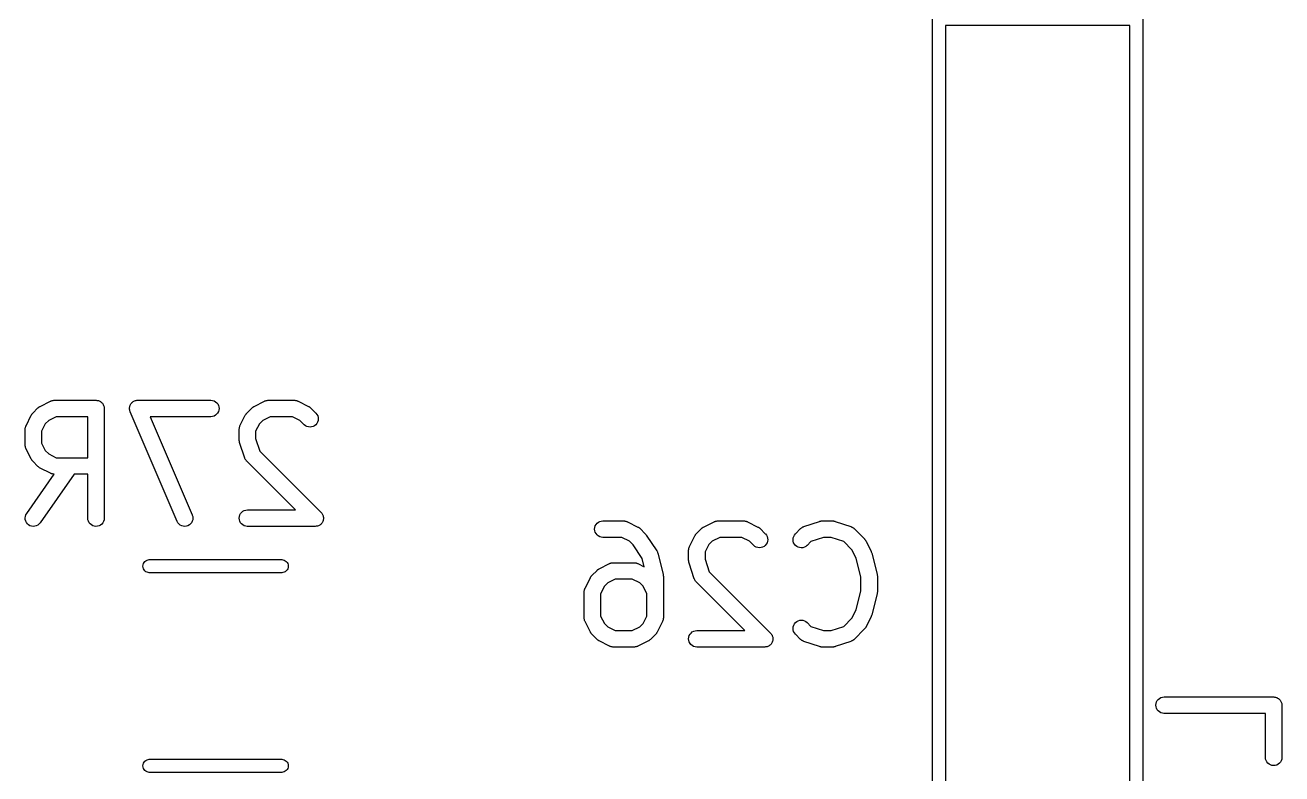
# Model space of a CAD drawing. Extents: x 60.5 to 144.3, y -114.9 to -60.3.
# Drawn here: x 108.76 to 120.23, y -101.08 to -94.26 of the extents above; entities that cross this region are included whole.
import ezdxf

# ---------------------------------------------------------------- set-up
doc = ezdxf.new("R2010")
doc.units = 0
doc.header["$MEASUREMENT"] = 0
doc.layers.add('BLACK', color=7, linetype='CONTINUOUS')

msp = doc.modelspace()

# ---------------------------------------------------------------- linework, layer by layer
at = {"layer": 'BLACK', "linetype": 'CONTINUOUS'}
for p, q in [((117.04, -109.397), (117.04, -94.2029)), ((118.96, -94.2029), (118.96, -109.397)), ((117.16, -94.26), (117.16, -109.34)), ((118.84, -94.26), (117.16, -94.26)), ((118.84, -109.34), (118.84, -94.26)), ((108.833, -97.7946), (108.88, -97.747)), ((108.88, -97.747), (108.881, -97.7462)), ((108.881, -97.7462), (108.884, -97.7436)), ((108.884, -97.7436), (108.887, -97.7407)), ((108.887, -97.7407), (108.89, -97.739)), ((108.89, -97.739), (108.892, -97.7371)), ((108.892, -97.7371), (108.896, -97.7352)), ((108.896, -97.7352), (108.9, -97.7329)), ((108.9, -97.7329), (108.995, -97.6853)), ((108.995, -97.6853), (108.996, -97.6848)), ((108.996, -97.6848), (108.998, -97.6841)), ((108.998, -97.6841), (109, -97.683)), ((109, -97.683), (109.005, -97.6816)), ((109.005, -97.6816), (109.01, -97.6798)), ((109.01, -97.6798), (109.012, -97.6794)), ((109.012, -97.6794), (109.014, -97.6788)), ((109.014, -97.6788), (109.019, -97.6783)), ((109.019, -97.6783), (109.024, -97.6775)), ((109.024, -97.6775), (109.026, -97.6776)), ((109.026, -97.6776), (109.029, -97.6774)), ((109.029, -97.6774), (109.41, -97.6774)), ((109.41, -97.6774), (109.41, -97.6774)), ((109.41, -97.6774), (109.41, -97.6774)), ((109.41, -97.6774), (109.411, -97.6774)), ((109.41, -97.6774), (109.41, -97.6774)), ((109.411, -97.6774), (109.418, -97.6782)), ((109.418, -97.6782), (109.425, -97.6789)), ((109.425, -97.6789), (109.425, -97.679)), ((109.425, -97.679), (109.425, -97.679)), ((109.425, -97.679), (109.432, -97.6811)), ((109.432, -97.6811), (109.439, -97.6832)), ((109.439, -97.6832), (109.439, -97.6834)), ((109.439, -97.6834), (109.439, -97.6834)), ((109.439, -97.6834), (109.445, -97.6869)), ((109.445, -97.6869), (109.451, -97.6902)), ((109.451, -97.6902), (109.452, -97.6904)), ((109.452, -97.6904), (109.452, -97.6905)), ((109.452, -97.6905), (109.457, -97.695)), ((109.457, -97.695), (109.463, -97.6995)), ((109.463, -97.6995), (109.463, -97.6997)), ((109.463, -97.6997), (109.463, -97.6999)), ((109.463, -97.6999), (109.468, -97.7054)), ((109.468, -97.7054), (109.472, -97.7109)), ((109.472, -97.7109), (109.472, -97.7111)), ((109.472, -97.7111), (109.472, -97.7113)), ((109.472, -97.7113), (109.476, -97.7176)), ((109.476, -97.7176), (109.479, -97.7238)), ((109.479, -97.7238), (109.479, -97.7241)), ((109.479, -97.7241), (109.479, -97.7243)), ((109.479, -97.7243), (109.481, -97.7311)), ((109.481, -97.7311), (109.483, -97.7378)), ((109.483, -97.7378), (109.483, -97.7381)), ((109.483, -97.7381), (109.483, -97.7383)), ((109.483, -97.7383), (109.484, -97.7454)), ((109.484, -97.7454), (109.485, -97.7524)), ((109.485, -97.7524), (109.485, -98.7524)), ((109.715, -97.7519), (109.716, -97.7449)), ((109.716, -97.7521), (109.715, -97.7519)), ((109.715, -97.7524), (109.716, -97.7521)), ((109.716, -97.7594), (109.715, -97.7524)), ((109.716, -97.7449), (109.717, -97.7378)), ((109.717, -97.7664), (109.716, -97.7594)), ((109.717, -97.7373), (109.719, -97.7306)), ((109.717, -97.7376), (109.717, -97.7373)), ((109.717, -97.7378), (109.717, -97.7376)), ((109.717, -97.7667), (109.717, -97.7664)), ((109.717, -97.7669), (109.717, -97.7667)), ((109.719, -97.7737), (109.717, -97.7669)), ((109.719, -97.7306), (109.721, -97.7238)), ((109.721, -97.7805), (109.719, -97.7737)), ((109.721, -97.7233), (109.725, -97.717)), ((109.721, -97.7236), (109.721, -97.7233)), ((109.721, -97.7238), (109.721, -97.7236)), ((109.721, -97.7807), (109.721, -97.7805)), ((109.721, -97.781), (109.721, -97.7807)), ((109.722, -97.7819), (109.721, -97.781)), ((110.15, -98.7819), (109.722, -97.7819)), ((109.725, -97.717), (109.728, -97.7109)), ((109.728, -97.7104), (109.733, -97.705)), ((109.728, -97.7107), (109.728, -97.7104)), ((109.728, -97.7109), (109.728, -97.7107)), ((109.733, -97.705), (109.737, -97.6995)), ((109.737, -97.6994), (109.738, -97.6992)), ((109.737, -97.6995), (109.737, -97.6994)), ((109.738, -97.6992), (109.743, -97.6947)), ((109.743, -97.6947), (109.749, -97.6902)), ((109.749, -97.6899), (109.755, -97.6866)), ((109.749, -97.6901), (109.749, -97.6899)), ((109.749, -97.6902), (109.749, -97.6901)), ((109.755, -97.6866), (109.761, -97.6832)), ((109.761, -97.6832), (109.762, -97.6832)), ((109.762, -97.683), (109.769, -97.681)), ((109.762, -97.6832), (109.762, -97.683)), ((109.769, -97.681), (109.775, -97.6789)), ((109.775, -97.6789), (109.776, -97.6789)), ((109.776, -97.6788), (109.783, -97.6781)), ((109.776, -97.6789), (109.776, -97.6788)), ((109.783, -97.6781), (109.79, -97.6774)), ((109.79, -97.6774), (109.79, -97.6774)), ((109.79, -97.6774), (109.79, -97.6774)), ((109.79, -97.6774), (110.457, -97.6774)), ((110.457, -97.6774), (110.458, -97.6774)), ((110.458, -97.6774), (110.473, -97.679)), ((110.473, -97.679), (110.487, -97.6834)), ((110.487, -97.6834), (110.5, -97.6905)), ((110.5, -97.6905), (110.511, -97.6999)), ((110.511, -97.6999), (110.52, -97.7113)), ((110.526, -97.7814), (110.519, -97.7943)), ((110.52, -97.7113), (110.527, -97.7243)), ((110.531, -97.7675), (110.526, -97.7814)), ((110.527, -97.7243), (110.531, -97.7383)), ((110.531, -97.7383), (110.532, -97.7529)), ((110.532, -97.7529), (110.531, -97.7675)), ((110.785, -97.7946), (110.833, -97.747)), ((110.833, -97.7462), (110.837, -97.7436)), ((110.833, -97.747), (110.833, -97.7462)), ((110.837, -97.7436), (110.84, -97.7407)), ((110.84, -97.7407), (110.842, -97.739)), ((110.842, -97.739), (110.845, -97.7371)), ((110.845, -97.7371), (110.849, -97.7352)), ((110.849, -97.7352), (110.852, -97.7329)), ((110.852, -97.7329), (110.947, -97.6853)), ((110.947, -97.6853), (110.948, -97.6848)), ((110.948, -97.6848), (110.95, -97.6841)), ((110.95, -97.6841), (110.952, -97.683)), ((110.952, -97.683), (110.957, -97.6816)), ((110.957, -97.6816), (110.962, -97.6798)), ((110.962, -97.6798), (110.964, -97.6794)), ((110.964, -97.6794), (110.966, -97.6788)), ((110.966, -97.6788), (110.971, -97.6783)), ((110.971, -97.6783), (110.977, -97.6775)), ((110.977, -97.6775), (110.979, -97.6776)), ((110.979, -97.6776), (110.981, -97.6774)), ((110.981, -97.6774), (111.219, -97.6774)), ((111.219, -97.6774), (111.22, -97.6774)), ((111.22, -97.6774), (111.222, -97.6776)), ((111.222, -97.6776), (111.224, -97.6776)), ((111.224, -97.6776), (111.23, -97.6784)), ((111.23, -97.6784), (111.235, -97.679)), ((111.235, -97.679), (111.237, -97.6797)), ((111.237, -97.6797), (111.239, -97.6801)), ((111.239, -97.6801), (111.244, -97.6819)), ((111.244, -97.6819), (111.249, -97.6834)), ((111.249, -97.6834), (111.251, -97.6845)), ((111.251, -97.6845), (111.253, -97.6853)), ((111.253, -97.6853), (111.348, -97.7329)), ((111.348, -97.7329), (111.349, -97.7334)), ((111.349, -97.7334), (111.352, -97.7357)), ((111.352, -97.7357), (111.356, -97.7377)), ((111.356, -97.7377), (111.358, -97.7397)), ((111.358, -97.7397), (111.361, -97.7414)), ((111.361, -97.7414), (111.364, -97.7443)), ((111.364, -97.7443), (111.367, -97.747)), ((111.367, -97.747), (111.415, -97.7946)), ((108.771, -97.9093), (108.819, -97.8141)), ((108.819, -97.8131), (108.821, -97.8096)), ((108.819, -97.8141), (108.819, -97.8131)), ((108.821, -97.8096), (108.823, -97.8059)), ((108.823, -97.8059), (108.825, -97.8035)), ((108.825, -97.8035), (108.827, -97.8009)), ((108.827, -97.8009), (108.83, -97.7978)), ((108.83, -97.7978), (108.833, -97.7946)), ((108.947, -97.892), (108.913, -97.9606)), ((108.978, -97.8616), (108.947, -97.892)), ((109.046, -97.8274), (108.978, -97.8616)), ((109.335, -97.8274), (109.046, -97.8274)), ((109.335, -98.2012), (109.335, -97.8274)), ((110.457, -97.8274), (109.904, -97.8274)), ((109.904, -97.8274), (110.288, -98.7228)), ((110.472, -97.826), (110.457, -97.8274)), ((110.486, -97.8217), (110.472, -97.826)), ((110.499, -97.8148), (110.486, -97.8217)), ((110.51, -97.8056), (110.499, -97.8148)), ((110.519, -97.7943), (110.51, -97.8056)), ((110.723, -97.9093), (110.771, -97.8141)), ((110.771, -97.8131), (110.774, -97.8096)), ((110.771, -97.8141), (110.771, -97.8131)), ((110.774, -97.8096), (110.776, -97.8059)), ((110.776, -97.8059), (110.778, -97.8035)), ((110.778, -97.8035), (110.779, -97.8009)), ((110.779, -97.8009), (110.782, -97.7978)), ((110.782, -97.7978), (110.785, -97.7946)), ((110.9, -97.892), (110.865, -97.9606)), ((110.93, -97.8616), (110.9, -97.892)), ((110.999, -97.8274), (110.93, -97.8616)), ((111.201, -97.8274), (110.999, -97.8274)), ((111.27, -97.8616), (111.201, -97.8274)), ((111.309, -97.9007), (111.27, -97.8616)), ((111.32, -97.9099), (111.309, -97.9007)), ((111.415, -97.901), (111.403, -97.9102)), ((111.415, -97.7946), (111.416, -97.7953)), ((111.424, -97.8898), (111.415, -97.901)), ((111.416, -97.7953), (111.425, -97.8068)), ((111.431, -97.8769), (111.424, -97.8898)), ((111.425, -97.8068), (111.432, -97.8198)), ((111.435, -97.863), (111.431, -97.8769)), ((111.432, -97.8198), (111.436, -97.8338)), ((111.437, -97.8484), (111.435, -97.863)), ((111.436, -97.8338), (111.437, -97.8484)), ((108.763, -97.9374), (108.764, -97.9324)), ((108.763, -97.9396), (108.763, -97.9374)), ((108.763, -97.9418), (108.763, -97.9396)), ((108.763, -97.9429), (108.763, -97.9418)), ((108.763, -98.0857), (108.763, -97.9429)), ((108.764, -97.9324), (108.765, -97.9273)), ((108.765, -97.9252), (108.766, -97.923)), ((108.765, -97.9273), (108.765, -97.9252)), ((108.766, -97.923), (108.768, -97.9182)), ((108.768, -97.9182), (108.769, -97.9133)), ((108.769, -97.9133), (108.77, -97.9114)), ((108.77, -97.9114), (108.771, -97.9093)), ((108.913, -97.9606), (108.913, -98.068)), ((110.715, -97.9418), (110.716, -97.9396)), ((110.715, -97.9429), (110.715, -97.9418)), ((110.715, -98.0381), (110.715, -97.9429)), ((110.716, -97.9374), (110.717, -97.9324)), ((110.716, -97.9396), (110.716, -97.9374)), ((110.717, -97.9273), (110.718, -97.9252)), ((110.717, -97.9324), (110.717, -97.9273)), ((110.718, -97.923), (110.72, -97.9182)), ((110.718, -97.9252), (110.718, -97.923)), ((110.72, -97.9182), (110.722, -97.9133)), ((110.722, -97.9133), (110.723, -97.9114)), ((110.723, -97.9114), (110.723, -97.9093)), ((110.865, -97.9606), (110.865, -98.0259)), ((111.333, -97.9169), (111.32, -97.9099)), ((111.347, -97.9211), (111.333, -97.9169)), ((111.362, -97.9226), (111.347, -97.9211)), ((111.376, -97.9212), (111.362, -97.9226)), ((111.39, -97.9171), (111.376, -97.9212)), ((111.403, -97.9102), (111.39, -97.9171)), ((108.763, -98.0879), (108.763, -98.0857)), ((108.763, -98.0901), (108.763, -98.0879)), ((108.764, -98.0952), (108.763, -98.0901)), ((108.765, -98.1003), (108.764, -98.0952)), ((108.765, -98.1024), (108.765, -98.1003)), ((108.766, -98.1046), (108.765, -98.1024)), ((108.767, -98.1094), (108.766, -98.1046)), ((108.769, -98.1143), (108.767, -98.1094)), ((108.77, -98.1162), (108.769, -98.1143)), ((108.771, -98.1183), (108.77, -98.1162)), ((108.771, -98.1193), (108.771, -98.1183)), ((108.819, -98.2145), (108.771, -98.1193)), ((108.913, -98.068), (108.947, -98.1365)), ((110.716, -98.0423), (110.715, -98.0381)), ((110.716, -98.0465), (110.716, -98.0423)), ((110.717, -98.0495), (110.716, -98.0465)), ((110.717, -98.0527), (110.717, -98.0495)), ((110.718, -98.0567), (110.717, -98.0527)), ((110.719, -98.0608), (110.718, -98.0567)), ((110.719, -98.0618), (110.719, -98.0608)), ((110.767, -98.2047), (110.719, -98.0618)), ((110.865, -98.0259), (110.904, -98.1404)), ((108.821, -98.2181), (108.819, -98.2145)), ((108.823, -98.2218), (108.821, -98.2181)), ((108.825, -98.2242), (108.823, -98.2218)), ((108.826, -98.2269), (108.825, -98.2242)), ((108.829, -98.2299), (108.826, -98.2269)), ((108.832, -98.2332), (108.829, -98.2299)), ((108.833, -98.234), (108.832, -98.2332)), ((108.88, -98.2816), (108.833, -98.234)), ((108.947, -98.1365), (108.978, -98.1669)), ((108.978, -98.1669), (109.046, -98.2012)), ((109.046, -98.2012), (109.335, -98.2012)), ((110.768, -98.2067), (110.767, -98.2047)), ((110.768, -98.2088), (110.768, -98.2067)), ((110.771, -98.2134), (110.768, -98.2088)), ((110.773, -98.218), (110.771, -98.2134)), ((110.774, -98.2198), (110.773, -98.218)), ((110.775, -98.2218), (110.774, -98.2198)), ((110.778, -98.2258), (110.775, -98.2218)), ((110.781, -98.23), (110.778, -98.2258)), ((110.783, -98.2315), (110.781, -98.23)), ((110.784, -98.2332), (110.783, -98.2315)), ((110.785, -98.234), (110.784, -98.2332)), ((111.228, -98.6774), (110.785, -98.234)), ((110.904, -98.1404), (111.463, -98.6993)), ((108.777, -98.7094), (109.027, -98.3512)), ((108.884, -98.2843), (108.88, -98.2816)), ((108.887, -98.2872), (108.884, -98.2843)), ((108.889, -98.2889), (108.887, -98.2872)), ((108.892, -98.2909), (108.889, -98.2889)), ((108.895, -98.2929), (108.892, -98.2909)), ((108.899, -98.2952), (108.895, -98.2929)), ((108.9, -98.2957), (108.899, -98.2952)), ((108.995, -98.3433), (108.9, -98.2957)), ((109.21, -98.3512), (108.9, -98.7954)), ((108.997, -98.3441), (108.995, -98.3433)), ((108.999, -98.3451), (108.997, -98.3441)), ((109.004, -98.3467), (108.999, -98.3451)), ((109.009, -98.3485), (109.004, -98.3467)), ((109.011, -98.3489), (109.009, -98.3485)), ((109.013, -98.3496), (109.011, -98.3489)), ((109.018, -98.3501), (109.013, -98.3496)), ((109.023, -98.351), (109.018, -98.3501)), ((109.025, -98.3509), (109.023, -98.351)), ((109.027, -98.3512), (109.025, -98.3509)), ((109.335, -98.3512), (109.21, -98.3512)), ((109.335, -98.7524), (109.335, -98.3512)), ((110.728, -98.7104), (110.738, -98.6992)), ((110.738, -98.6992), (110.749, -98.6899)), ((110.749, -98.6899), (110.762, -98.683)), ((110.762, -98.683), (110.776, -98.6788)), ((110.776, -98.6788), (110.79, -98.6774)), ((110.79, -98.6774), (111.228, -98.6774)), ((111.463, -98.6993), (111.463, -98.6999)), ((111.463, -98.6999), (111.463, -98.6999)), ((111.463, -98.6999), (111.463, -98.6999)), ((111.463, -98.6999), (111.463, -98.7001)), ((111.463, -98.7001), (111.468, -98.7058)), ((108.763, -98.7506), (108.765, -98.736)), ((108.764, -98.7652), (108.763, -98.7506)), ((108.768, -98.7793), (108.764, -98.7652)), ((108.765, -98.736), (108.769, -98.7221)), ((108.775, -98.7924), (108.768, -98.7793)), ((108.769, -98.7221), (108.777, -98.7094)), ((108.784, -98.8039), (108.775, -98.7924)), ((108.795, -98.8135), (108.784, -98.8039)), ((108.807, -98.8208), (108.795, -98.8135)), ((108.878, -98.8161), (108.864, -98.8226)), ((108.889, -98.8072), (108.878, -98.8161)), ((108.899, -98.7962), (108.889, -98.8072)), ((108.9, -98.7954), (108.899, -98.7962)), ((109.336, -98.7669), (109.335, -98.7524)), ((109.34, -98.781), (109.336, -98.7669)), ((109.347, -98.7939), (109.34, -98.781)), ((109.356, -98.8052), (109.347, -98.7939)), ((109.368, -98.8146), (109.356, -98.8052)), ((109.38, -98.8215), (109.368, -98.8146)), ((109.451, -98.8151), (109.438, -98.8219)), ((109.462, -98.806), (109.451, -98.8151)), ((109.471, -98.7948), (109.462, -98.806)), ((109.478, -98.7819), (109.471, -98.7948)), ((109.483, -98.768), (109.478, -98.7819)), ((109.485, -98.7534), (109.483, -98.768)), ((109.485, -98.7524), (109.485, -98.7534)), ((110.157, -98.7948), (110.15, -98.7819)), ((110.167, -98.806), (110.157, -98.7948)), ((110.178, -98.8151), (110.167, -98.806)), ((110.191, -98.8219), (110.178, -98.8151)), ((110.261, -98.8146), (110.248, -98.8215)), ((110.272, -98.8052), (110.261, -98.8146)), ((110.282, -98.7939), (110.272, -98.8052)), ((110.288, -98.781), (110.282, -98.7939)), ((110.288, -98.7228), (110.288, -98.7238)), ((110.288, -98.7238), (110.293, -98.7378)), ((110.293, -98.7669), (110.288, -98.781)), ((110.293, -98.7378), (110.294, -98.7524)), ((110.294, -98.7524), (110.293, -98.7669)), ((110.715, -98.7519), (110.717, -98.7373)), ((110.717, -98.7664), (110.715, -98.7519)), ((110.717, -98.7373), (110.721, -98.7233)), ((110.721, -98.7805), (110.717, -98.7664)), ((110.721, -98.7233), (110.728, -98.7104)), ((110.728, -98.7934), (110.721, -98.7805)), ((110.737, -98.8049), (110.728, -98.7934)), ((110.748, -98.8143), (110.737, -98.8049)), ((110.761, -98.8213), (110.748, -98.8143)), ((111.444, -98.8184), (111.438, -98.8217)), ((111.451, -98.815), (111.444, -98.8184)), ((111.457, -98.8102), (111.451, -98.8148)), ((111.451, -98.8148), (111.451, -98.8149)), ((111.451, -98.8149), (111.451, -98.815)), ((111.462, -98.8058), (111.457, -98.8102)), ((111.467, -98.8), (111.462, -98.8056)), ((111.462, -98.8056), (111.462, -98.8057)), ((111.462, -98.8057), (111.462, -98.8058)), ((111.472, -98.7945), (111.467, -98.8)), ((111.468, -98.7058), (111.472, -98.7113)), ((111.472, -98.7113), (111.472, -98.7114)), ((111.472, -98.7114), (111.472, -98.7115)), ((111.472, -98.7115), (111.476, -98.7177)), ((111.475, -98.788), (111.472, -98.7943)), ((111.472, -98.7943), (111.472, -98.7944)), ((111.472, -98.7944), (111.472, -98.7945)), ((111.479, -98.7817), (111.475, -98.788)), ((111.476, -98.7177), (111.479, -98.7243)), ((111.479, -98.7243), (111.479, -98.7244)), ((111.479, -98.7244), (111.479, -98.7245)), ((111.479, -98.7245), (111.481, -98.7314)), ((111.481, -98.7743), (111.479, -98.7814)), ((111.479, -98.7814), (111.479, -98.7816)), ((111.479, -98.7816), (111.479, -98.7817)), ((111.481, -98.7314), (111.483, -98.7383)), ((111.483, -98.7677), (111.481, -98.7743)), ((111.483, -98.7383), (111.483, -98.7385)), ((111.483, -98.7385), (111.483, -98.7386)), ((111.483, -98.7386), (111.484, -98.7459)), ((111.484, -98.7602), (111.483, -98.7675)), ((111.483, -98.7675), (111.483, -98.7676)), ((111.483, -98.7676), (111.483, -98.7677)), ((111.484, -98.7459), (111.485, -98.7529)), ((111.485, -98.7532), (111.484, -98.7602)), ((111.485, -98.7529), (111.485, -98.753)), ((111.485, -98.753), (111.485, -98.7532)), ((113.964, -98.8233), (113.971, -98.8104)), ((113.971, -98.8104), (113.98, -98.7992)), ((113.98, -98.7992), (113.992, -98.7899)), ((113.992, -98.7899), (114.005, -98.783)), ((114.005, -98.783), (114.019, -98.7788)), ((114.019, -98.7788), (114.033, -98.7774)), ((114.033, -98.7774), (114.224, -98.7774)), ((114.224, -98.7774), (114.225, -98.7774)), ((114.225, -98.7774), (114.227, -98.7776)), ((114.227, -98.7776), (114.229, -98.7776)), ((114.229, -98.7776), (114.234, -98.7784)), ((114.234, -98.7784), (114.239, -98.779)), ((114.239, -98.779), (114.241, -98.7797)), ((114.241, -98.7797), (114.244, -98.7801)), ((114.244, -98.7801), (114.248, -98.7819)), ((114.248, -98.7819), (114.253, -98.7834)), ((114.253, -98.7834), (114.255, -98.7845)), ((114.255, -98.7845), (114.257, -98.7853)), ((114.257, -98.7853), (114.353, -98.8329)), ((114.952, -98.8329), (115.047, -98.7853)), ((115.047, -98.7853), (115.048, -98.7848)), ((115.048, -98.7848), (115.05, -98.7841)), ((115.05, -98.7841), (115.052, -98.783)), ((115.052, -98.783), (115.057, -98.7816)), ((115.057, -98.7816), (115.062, -98.7798)), ((115.062, -98.7798), (115.064, -98.7794)), ((115.064, -98.7794), (115.066, -98.7788)), ((115.066, -98.7788), (115.071, -98.7783)), ((115.071, -98.7783), (115.077, -98.7775)), ((115.077, -98.7775), (115.079, -98.7776)), ((115.079, -98.7776), (115.081, -98.7774)), ((115.081, -98.7774), (115.319, -98.7774)), ((115.319, -98.7774), (115.32, -98.7774)), ((115.32, -98.7774), (115.322, -98.7776)), ((115.322, -98.7776), (115.324, -98.7776)), ((115.324, -98.7776), (115.33, -98.7784)), ((115.33, -98.7784), (115.335, -98.779)), ((115.335, -98.779), (115.337, -98.7797)), ((115.337, -98.7797), (115.339, -98.7801)), ((115.339, -98.7801), (115.344, -98.7819)), ((115.344, -98.7819), (115.349, -98.7834)), ((115.349, -98.7834), (115.351, -98.7845)), ((115.351, -98.7845), (115.353, -98.7853)), ((115.353, -98.7853), (115.448, -98.8329)), ((115.867, -98.8288), (116.01, -98.7812)), ((116.01, -98.7812), (116.011, -98.7809)), ((116.011, -98.7809), (116.015, -98.78)), ((116.015, -98.78), (116.019, -98.7788)), ((116.019, -98.7788), (116.022, -98.7785)), ((116.022, -98.7785), (116.025, -98.7779)), ((116.025, -98.7779), (116.029, -98.7778)), ((116.029, -98.7778), (116.033, -98.7774)), ((116.033, -98.7774), (116.129, -98.7774)), ((116.129, -98.7774), (116.13, -98.7774)), ((116.13, -98.7774), (116.134, -98.7779)), ((116.134, -98.7779), (116.138, -98.778)), ((116.138, -98.778), (116.141, -98.7787)), ((116.141, -98.7787), (116.144, -98.779)), ((116.144, -98.779), (116.148, -98.7803)), ((116.148, -98.7803), (116.152, -98.7812)), ((116.152, -98.7812), (116.295, -98.8288)), ((108.821, -98.8255), (108.807, -98.8208)), ((108.836, -98.8273), (108.821, -98.8255)), ((108.85, -98.8264), (108.836, -98.8273)), ((108.864, -98.8226), (108.85, -98.8264)), ((109.394, -98.8258), (109.38, -98.8215)), ((109.409, -98.8274), (109.394, -98.8258)), ((109.424, -98.8261), (109.409, -98.8274)), ((109.438, -98.8219), (109.424, -98.8261)), ((110.205, -98.8261), (110.191, -98.8219)), ((110.22, -98.8274), (110.205, -98.8261)), ((110.234, -98.8258), (110.22, -98.8274)), ((110.248, -98.8215), (110.234, -98.8258)), ((110.775, -98.8257), (110.761, -98.8213)), ((110.789, -98.8274), (110.775, -98.8257)), ((110.79, -98.8274), (110.789, -98.8274)), ((111.41, -98.8274), (110.79, -98.8274)), ((111.417, -98.8267), (111.41, -98.8274)), ((111.424, -98.826), (111.417, -98.8267)), ((111.431, -98.8239), (111.424, -98.826)), ((111.424, -98.826), (111.424, -98.826)), ((111.424, -98.826), (111.424, -98.826)), ((111.438, -98.8218), (111.431, -98.8239)), ((111.438, -98.8217), (111.438, -98.8218)), ((111.438, -98.8218), (111.438, -98.8218)), ((113.958, -98.8519), (113.96, -98.8373)), ((113.96, -98.8664), (113.958, -98.8519)), ((113.96, -98.8373), (113.964, -98.8233)), ((113.964, -98.8805), (113.96, -98.8664)), ((113.971, -98.8934), (113.964, -98.8805)), ((113.98, -98.9049), (113.971, -98.8934)), ((113.991, -98.9143), (113.98, -98.9049)), ((114.004, -98.9213), (113.991, -98.9143)), ((114.018, -98.9257), (114.004, -98.9213)), ((114.032, -98.9274), (114.018, -98.9257)), ((114.033, -98.9274), (114.032, -98.9274)), ((114.206, -98.9274), (114.033, -98.9274)), ((114.275, -98.9616), (114.206, -98.9274)), ((114.353, -98.8329), (114.354, -98.8334)), ((114.354, -98.8334), (114.357, -98.8357)), ((114.357, -98.8357), (114.361, -98.8377)), ((114.361, -98.8377), (114.363, -98.8397)), ((114.363, -98.8397), (114.366, -98.8414)), ((114.366, -98.8414), (114.369, -98.8443)), ((114.369, -98.8443), (114.372, -98.847)), ((114.372, -98.847), (114.42, -98.8946)), ((114.42, -98.8946), (114.42, -98.8947)), ((114.42, -98.8947), (114.42, -98.8947)), ((114.42, -98.8947), (114.42, -98.8947)), ((114.42, -98.8947), (114.42, -98.8953)), ((114.42, -98.8953), (114.425, -98.9007)), ((114.425, -98.9007), (114.429, -98.906)), ((114.429, -98.906), (114.524, -99.0489)), ((114.823, -99.0093), (114.871, -98.9141)), ((114.871, -98.9131), (114.874, -98.9096)), ((114.871, -98.9141), (114.871, -98.9131)), ((114.874, -98.9096), (114.876, -98.9059)), ((114.876, -98.9059), (114.878, -98.9035)), ((114.878, -98.9035), (114.879, -98.9009)), ((114.879, -98.9009), (114.882, -98.8978)), ((114.882, -98.8978), (114.885, -98.8946)), ((114.885, -98.8946), (114.933, -98.847)), ((114.933, -98.8462), (114.937, -98.8436)), ((114.933, -98.847), (114.933, -98.8462)), ((114.937, -98.8436), (114.94, -98.8407)), ((114.94, -98.8407), (114.942, -98.839)), ((114.942, -98.839), (114.945, -98.8371)), ((114.945, -98.8371), (114.949, -98.8352)), ((114.949, -98.8352), (114.952, -98.8329)), ((115.099, -98.9274), (115.03, -98.9616)), ((115.301, -98.9274), (115.099, -98.9274)), ((115.37, -98.9616), (115.301, -98.9274)), ((115.448, -98.8329), (115.449, -98.8334)), ((115.449, -98.8334), (115.452, -98.8357)), ((115.452, -98.8357), (115.456, -98.8377)), ((115.456, -98.8377), (115.458, -98.8397)), ((115.458, -98.8397), (115.461, -98.8414)), ((115.461, -98.8414), (115.464, -98.8443)), ((115.464, -98.8443), (115.467, -98.847)), ((115.467, -98.847), (115.515, -98.8946)), ((115.515, -98.8946), (115.516, -98.8953)), ((115.516, -98.8953), (115.525, -98.9068)), ((115.525, -98.9068), (115.532, -98.9198)), ((115.532, -98.9198), (115.536, -98.9338)), ((115.536, -98.9338), (115.537, -98.9484)), ((115.768, -98.9474), (115.769, -98.9328)), ((115.769, -98.9328), (115.774, -98.9188)), ((115.774, -98.9188), (115.781, -98.9059)), ((115.781, -98.9059), (115.79, -98.8946)), ((115.79, -98.8946), (115.837, -98.847)), ((115.837, -98.847), (115.838, -98.8462)), ((115.838, -98.8462), (115.84, -98.8449)), ((115.84, -98.8449), (115.841, -98.8433)), ((115.841, -98.8433), (115.846, -98.8403)), ((115.846, -98.8403), (115.85, -98.8371)), ((115.85, -98.8371), (115.852, -98.8361)), ((115.852, -98.8361), (115.853, -98.8348)), ((115.853, -98.8348), (115.858, -98.8327)), ((115.858, -98.8327), (115.863, -98.8304)), ((115.863, -98.8304), (115.865, -98.8297)), ((115.865, -98.8297), (115.867, -98.8288)), ((116.046, -98.9274), (115.931, -98.9656)), ((116.116, -98.9274), (116.046, -98.9274)), ((116.231, -98.9656), (116.116, -98.9274)), ((116.295, -98.8288), (116.296, -98.8292)), ((116.296, -98.8292), (116.298, -98.8301)), ((116.298, -98.8301), (116.3, -98.8308)), ((116.3, -98.8308), (116.305, -98.8332)), ((116.305, -98.8332), (116.309, -98.8353)), ((116.309, -98.8353), (116.311, -98.8366)), ((116.311, -98.8366), (116.313, -98.8377)), ((116.313, -98.8377), (116.317, -98.8409)), ((116.317, -98.8409), (116.321, -98.8439)), ((116.321, -98.8439), (116.323, -98.8456)), ((116.323, -98.8456), (116.324, -98.847)), ((116.324, -98.847), (116.42, -98.9422)), ((114.308, -98.9954), (114.275, -98.9616)), ((114.392, -99.1213), (114.308, -98.9954)), ((114.524, -99.0489), (114.525, -99.0497)), ((114.815, -99.0418), (114.816, -99.0396)), ((114.815, -99.0429), (114.815, -99.0418)), ((114.815, -99.1381), (114.815, -99.0429)), ((114.816, -99.0374), (114.817, -99.0324)), ((114.816, -99.0396), (114.816, -99.0374)), ((114.817, -99.0273), (114.818, -99.0252)), ((114.817, -99.0324), (114.817, -99.0273)), ((114.818, -99.023), (114.82, -99.0182)), ((114.818, -99.0252), (114.818, -99.023)), ((114.82, -99.0182), (114.822, -99.0133)), ((114.822, -99.0133), (114.823, -99.0114)), ((114.823, -99.0114), (114.823, -99.0093)), ((115, -98.992), (114.965, -99.0606)), ((115.03, -98.9616), (115, -98.992)), ((115.409, -99.0007), (115.37, -98.9616)), ((115.42, -99.0099), (115.409, -99.0007)), ((115.433, -99.0169), (115.42, -99.0099)), ((115.447, -99.0211), (115.433, -99.0169)), ((115.462, -99.0226), (115.447, -99.0211)), ((115.476, -99.0212), (115.462, -99.0226)), ((115.49, -99.0171), (115.476, -99.0212)), ((115.503, -99.0102), (115.49, -99.0171)), ((115.515, -99.001), (115.503, -99.0102)), ((115.524, -98.9898), (115.515, -99.001)), ((115.531, -98.9769), (115.524, -98.9898)), ((115.535, -98.963), (115.531, -98.9769)), ((115.537, -98.9484), (115.535, -98.963)), ((115.769, -98.9619), (115.768, -98.9474)), ((115.773, -98.976), (115.769, -98.9619)), ((115.78, -98.9889), (115.773, -98.976)), ((115.789, -99.0003), (115.78, -98.9889)), ((115.801, -99.0097), (115.789, -99.0003)), ((115.814, -99.0167), (115.801, -99.0097)), ((115.828, -99.021), (115.814, -99.0167)), ((115.842, -99.0226), (115.828, -99.021)), ((115.857, -99.0213), (115.842, -99.0226)), ((115.871, -99.0173), (115.857, -99.0213)), ((115.884, -99.0105), (115.871, -99.0173)), ((115.895, -99.0014), (115.884, -99.0105)), ((115.896, -99.0007), (115.895, -99.0014)), ((115.931, -98.9656), (115.896, -99.0007)), ((116.305, -99.0397), (116.231, -98.9656)), ((116.344, -99.1167), (116.305, -99.0397)), ((116.42, -98.9422), (116.42, -98.9429)), ((116.42, -98.9429), (116.423, -98.9462)), ((116.423, -98.9462), (116.426, -98.9493)), ((116.426, -98.9493), (116.428, -98.952)), ((116.428, -98.952), (116.43, -98.9544)), ((116.43, -98.9544), (116.432, -98.9581)), ((116.432, -98.9581), (116.434, -98.9617)), ((116.434, -98.9617), (116.481, -99.0569)), ((109.842, -99.1669), (109.848, -99.1565)), ((109.848, -99.1565), (109.855, -99.1474)), ((109.855, -99.1474), (109.864, -99.1399)), ((109.864, -99.1399), (109.875, -99.1343)), ((109.875, -99.1343), (109.886, -99.1309)), ((109.886, -99.1309), (109.895, -99.13)), ((109.895, -99.13), (111.105, -99.13)), ((111.105, -99.13), (111.114, -99.1309)), ((111.114, -99.1309), (111.125, -99.1343)), ((111.125, -99.1343), (111.136, -99.1399)), ((111.136, -99.1399), (111.145, -99.1474)), ((111.145, -99.1474), (111.152, -99.1565)), ((111.152, -99.1565), (111.158, -99.1669)), ((114.1, -99.164), (114.105, -99.1625)), ((114.105, -99.1625), (114.11, -99.1607)), ((114.11, -99.1607), (114.112, -99.1604)), ((114.112, -99.1604), (114.114, -99.1598)), ((114.114, -99.1598), (114.119, -99.1593)), ((114.119, -99.1593), (114.124, -99.1585)), ((114.124, -99.1585), (114.126, -99.1585)), ((114.126, -99.1585), (114.129, -99.1583)), ((114.129, -99.1583), (114.319, -99.1583)), ((114.319, -99.1583), (114.32, -99.1583)), ((114.32, -99.1583), (114.322, -99.1586)), ((114.322, -99.1586), (114.324, -99.1585)), ((114.324, -99.1585), (114.33, -99.1594)), ((114.33, -99.1594), (114.335, -99.16)), ((114.335, -99.16), (114.337, -99.1606)), ((114.337, -99.1606), (114.339, -99.161)), ((114.339, -99.161), (114.344, -99.1628)), ((114.344, -99.1628), (114.349, -99.1644)), ((114.411, -99.1954), (114.392, -99.1213)), ((114.525, -99.0497), (114.527, -99.0542)), ((114.527, -99.0542), (114.53, -99.0585)), ((114.53, -99.0585), (114.531, -99.0607)), ((114.531, -99.0607), (114.532, -99.0628)), ((114.532, -99.0628), (114.533, -99.0676)), ((114.533, -99.0676), (114.535, -99.0723)), ((114.535, -99.0723), (114.582, -99.2628)), ((114.816, -99.1423), (114.815, -99.1381)), ((114.816, -99.1465), (114.816, -99.1423)), ((114.817, -99.1495), (114.816, -99.1465)), ((114.817, -99.1527), (114.817, -99.1495)), ((114.818, -99.1567), (114.817, -99.1527)), ((114.819, -99.1608), (114.818, -99.1567)), ((114.819, -99.1618), (114.819, -99.1608)), ((114.867, -99.3047), (114.819, -99.1618)), ((114.965, -99.0606), (114.965, -99.1259)), ((114.965, -99.1259), (115.004, -99.2404)), ((116.387, -99.2902), (116.344, -99.1167)), ((116.481, -99.0569), (116.482, -99.0579)), ((116.482, -99.0579), (116.482, -99.0582)), ((116.482, -99.0582), (116.482, -99.0585)), ((116.482, -99.0585), (116.484, -99.0651)), ((116.484, -99.0651), (116.487, -99.0716)), ((116.487, -99.0716), (116.487, -99.072)), ((116.487, -99.072), (116.487, -99.0723)), ((116.487, -99.0723), (116.535, -99.2628)), ((109.838, -99.19), (109.839, -99.1782)), ((109.839, -99.2018), (109.838, -99.19)), ((109.839, -99.1782), (109.842, -99.1669)), ((109.842, -99.2131), (109.839, -99.2018)), ((109.848, -99.2235), (109.842, -99.2131)), ((109.855, -99.2326), (109.848, -99.2235)), ((109.864, -99.2401), (109.855, -99.2326)), ((109.875, -99.2457), (109.864, -99.2401)), ((109.886, -99.2491), (109.875, -99.2457)), ((109.895, -99.25), (109.886, -99.2491)), ((111.105, -99.25), (109.895, -99.25)), ((111.114, -99.2491), (111.105, -99.25)), ((111.125, -99.2457), (111.114, -99.2491)), ((111.136, -99.2401), (111.125, -99.2457)), ((111.145, -99.2326), (111.136, -99.2401)), ((111.152, -99.2235), (111.145, -99.2326)), ((111.158, -99.2131), (111.152, -99.2235)), ((111.158, -99.1669), (111.161, -99.1782)), ((111.161, -99.2018), (111.158, -99.2131)), ((111.161, -99.1782), (111.162, -99.19)), ((111.162, -99.19), (111.161, -99.2018)), ((113.93, -99.2788), (113.933, -99.2755)), ((113.933, -99.2755), (113.98, -99.2279)), ((113.98, -99.2279), (113.981, -99.2272)), ((113.981, -99.2272), (113.984, -99.2246)), ((113.984, -99.2246), (113.987, -99.2217)), ((113.987, -99.2217), (113.99, -99.22)), ((113.99, -99.22), (113.992, -99.2181)), ((113.992, -99.2181), (113.996, -99.2161)), ((113.996, -99.2161), (114, -99.2139)), ((114, -99.2139), (114.095, -99.1663)), ((114.095, -99.1663), (114.096, -99.1658)), ((114.096, -99.1658), (114.098, -99.165)), ((114.098, -99.165), (114.1, -99.164)), ((114.349, -99.1644), (114.351, -99.1655)), ((114.351, -99.1655), (114.353, -99.1663)), ((114.353, -99.1663), (114.411, -99.1954)), ((114.582, -99.2628), (114.583, -99.2638)), ((114.583, -99.2638), (114.583, -99.2651)), ((114.583, -99.2651), (114.583, -99.2664)), ((114.583, -99.2664), (114.584, -99.2724)), ((114.584, -99.2724), (114.584, -99.2783)), ((115.004, -99.2404), (115.563, -99.7993)), ((116.535, -99.2628), (116.535, -99.2638)), ((116.535, -99.2638), (116.535, -99.2651)), ((116.535, -99.2651), (116.535, -99.2664)), ((116.535, -99.2664), (116.536, -99.2724)), ((116.536, -99.2724), (116.537, -99.2783)), ((113.869, -99.3943), (113.87, -99.3923)), ((113.87, -99.3923), (113.871, -99.3903)), ((113.871, -99.3903), (113.919, -99.295)), ((113.919, -99.2941), (113.921, -99.2906)), ((113.919, -99.295), (113.919, -99.2941)), ((113.921, -99.2906), (113.923, -99.2868)), ((113.923, -99.2868), (113.925, -99.2844)), ((113.925, -99.2844), (113.927, -99.2818)), ((113.927, -99.2818), (113.93, -99.2788)), ((114.047, -99.373), (114.013, -99.4415)), ((114.078, -99.3426), (114.047, -99.373)), ((114.146, -99.3083), (114.078, -99.3426)), ((114.301, -99.3083), (114.146, -99.3083)), ((114.37, -99.3426), (114.301, -99.3083)), ((114.4, -99.373), (114.37, -99.3426)), ((114.435, -99.4415), (114.4, -99.373)), ((114.584, -99.2783), (114.584, -99.2796)), ((114.584, -99.2796), (114.585, -99.281)), ((114.585, -99.281), (114.585, -99.6619)), ((114.868, -99.3067), (114.867, -99.3047)), ((114.868, -99.3088), (114.868, -99.3067)), ((114.871, -99.3134), (114.868, -99.3088)), ((114.873, -99.318), (114.871, -99.3134)), ((114.874, -99.3198), (114.873, -99.318)), ((114.875, -99.3218), (114.874, -99.3198)), ((114.878, -99.3258), (114.875, -99.3218)), ((114.881, -99.33), (114.878, -99.3258)), ((114.883, -99.3315), (114.881, -99.33)), ((114.884, -99.3332), (114.883, -99.3315)), ((114.885, -99.334), (114.884, -99.3332)), ((115.328, -99.7774), (114.885, -99.334)), ((116.387, -99.4146), (116.387, -99.2902)), ((116.537, -99.2783), (116.537, -99.2796)), ((116.537, -99.2796), (116.537, -99.281)), ((116.537, -99.281), (116.537, -99.4238)), ((113.863, -99.4184), (113.864, -99.4133)), ((113.863, -99.4206), (113.863, -99.4184)), ((113.863, -99.4228), (113.863, -99.4206)), ((113.863, -99.4238), (113.863, -99.4228)), ((113.863, -99.6619), (113.863, -99.4238)), ((113.864, -99.4133), (113.865, -99.4082)), ((113.865, -99.4061), (113.866, -99.4039)), ((113.865, -99.4082), (113.865, -99.4061)), ((113.866, -99.4039), (113.868, -99.3991)), ((113.868, -99.3991), (113.869, -99.3943)), ((114.013, -99.4415), (114.013, -99.6442)), ((114.435, -99.6442), (114.435, -99.4415)), ((116.344, -99.5881), (116.387, -99.4146)), ((116.535, -99.442), (116.487, -99.6325)), ((116.536, -99.4335), (116.535, -99.4394)), ((116.535, -99.4394), (116.535, -99.4407)), ((116.535, -99.4407), (116.535, -99.442)), ((116.537, -99.4275), (116.536, -99.4335)), ((116.537, -99.4238), (116.537, -99.4249)), ((116.537, -99.4249), (116.537, -99.4262)), ((116.537, -99.4262), (116.537, -99.4275)), ((116.305, -99.6651), (116.344, -99.5881)), ((113.863, -99.6641), (113.863, -99.6619)), ((113.863, -99.6663), (113.863, -99.6641)), ((113.864, -99.6714), (113.863, -99.6663)), ((113.865, -99.6765), (113.864, -99.6714)), ((113.865, -99.6786), (113.865, -99.6765)), ((113.866, -99.6808), (113.865, -99.6786)), ((113.867, -99.6856), (113.866, -99.6808)), ((113.869, -99.6905), (113.867, -99.6856)), ((113.87, -99.6924), (113.869, -99.6905)), ((113.871, -99.6945), (113.87, -99.6924)), ((113.871, -99.6954), (113.871, -99.6945)), ((113.919, -99.7907), (113.871, -99.6954)), ((114.013, -99.6442), (114.047, -99.7127)), ((114.047, -99.7127), (114.078, -99.7431)), ((114.37, -99.7431), (114.4, -99.7127)), ((114.4, -99.7127), (114.435, -99.6442)), ((114.577, -99.6954), (114.529, -99.7907)), ((114.578, -99.6914), (114.577, -99.6934)), ((114.577, -99.6934), (114.577, -99.6954)), ((114.58, -99.6866), (114.578, -99.6914)), ((114.582, -99.6818), (114.58, -99.6866)), ((114.583, -99.6775), (114.582, -99.6796)), ((114.582, -99.6796), (114.582, -99.6818)), ((114.584, -99.6674), (114.583, -99.6724)), ((114.583, -99.6724), (114.583, -99.6775)), ((114.585, -99.663), (114.584, -99.6651)), ((114.584, -99.6651), (114.584, -99.6674)), ((114.585, -99.6619), (114.585, -99.663)), ((115.769, -99.7418), (115.774, -99.7278)), ((115.774, -99.7278), (115.781, -99.715)), ((115.781, -99.715), (115.79, -99.7037)), ((115.79, -99.7037), (115.802, -99.6945)), ((115.802, -99.6945), (115.815, -99.6877)), ((115.815, -99.6877), (115.829, -99.6835)), ((115.829, -99.6835), (115.843, -99.6821)), ((115.843, -99.6821), (115.858, -99.6836)), ((115.858, -99.6836), (115.872, -99.6879)), ((115.872, -99.6879), (115.885, -99.6948)), ((115.885, -99.6948), (115.896, -99.7041)), ((115.896, -99.7041), (115.931, -99.7392)), ((116.231, -99.7392), (116.305, -99.6651)), ((116.481, -99.6478), (116.434, -99.7431)), ((116.482, -99.6472), (116.481, -99.6475)), ((116.481, -99.6475), (116.481, -99.6478)), ((116.484, -99.6407), (116.482, -99.6472)), ((116.487, -99.6342), (116.484, -99.6407)), ((116.487, -99.6325), (116.487, -99.6335)), ((116.487, -99.6335), (116.487, -99.6338)), ((116.487, -99.6338), (116.487, -99.6342)), ((113.921, -99.7943), (113.919, -99.7907)), ((113.923, -99.798), (113.921, -99.7943)), ((113.925, -99.8004), (113.923, -99.798)), ((113.926, -99.8031), (113.925, -99.8004)), ((113.929, -99.8061), (113.926, -99.8031)), ((113.932, -99.8094), (113.929, -99.8061)), ((113.933, -99.8102), (113.932, -99.8094)), ((113.98, -99.8578), (113.933, -99.8102)), ((114.078, -99.7431), (114.146, -99.7774)), ((114.146, -99.7774), (114.301, -99.7774)), ((114.301, -99.7774), (114.37, -99.7431)), ((114.515, -99.8102), (114.467, -99.8578)), ((114.518, -99.8069), (114.515, -99.8102)), ((114.521, -99.8039), (114.518, -99.8069)), ((114.522, -99.8013), (114.521, -99.8039)), ((114.524, -99.7989), (114.522, -99.8013)), ((114.526, -99.7952), (114.524, -99.7989)), ((114.529, -99.7916), (114.526, -99.7952)), ((114.529, -99.7907), (114.529, -99.7916)), ((114.815, -99.8519), (114.817, -99.8373)), ((114.817, -99.8373), (114.821, -99.8233)), ((114.821, -99.8233), (114.828, -99.8104)), ((114.828, -99.8104), (114.838, -99.7992)), ((114.838, -99.7992), (114.849, -99.7899)), ((114.849, -99.7899), (114.862, -99.783)), ((114.862, -99.783), (114.876, -99.7788)), ((114.876, -99.7788), (114.89, -99.7774)), ((114.89, -99.7774), (115.328, -99.7774)), ((115.563, -99.7993), (115.563, -99.7999)), ((115.563, -99.7999), (115.563, -99.7999)), ((115.563, -99.7999), (115.563, -99.7999)), ((115.563, -99.7999), (115.563, -99.8001)), ((115.563, -99.8001), (115.568, -99.8058)), ((115.568, -99.8058), (115.572, -99.8113)), ((115.572, -99.8113), (115.572, -99.8114)), ((115.572, -99.8114), (115.572, -99.8115)), ((115.572, -99.8115), (115.576, -99.8179)), ((115.576, -99.8179), (115.579, -99.8243)), ((115.579, -99.8243), (115.579, -99.8244)), ((115.579, -99.8244), (115.579, -99.8245)), ((115.579, -99.8245), (115.581, -99.8314)), ((115.581, -99.8314), (115.583, -99.8383)), ((115.583, -99.8383), (115.583, -99.8385)), ((115.583, -99.8385), (115.583, -99.8386)), ((115.583, -99.8386), (115.584, -99.8459)), ((115.584, -99.8459), (115.585, -99.8529)), ((115.768, -99.7564), (115.769, -99.7418)), ((115.769, -99.7709), (115.768, -99.7564)), ((115.773, -99.785), (115.769, -99.7709)), ((115.78, -99.798), (115.773, -99.785)), ((115.789, -99.8094), (115.78, -99.798)), ((115.79, -99.8102), (115.789, -99.8094)), ((115.837, -99.8578), (115.79, -99.8102)), ((115.931, -99.7392), (116.046, -99.7774)), ((116.046, -99.7774), (116.116, -99.7774)), ((116.116, -99.7774), (116.231, -99.7392)), ((116.42, -99.7626), (116.324, -99.8578)), ((116.422, -99.7593), (116.42, -99.7626)), ((116.425, -99.7563), (116.422, -99.7593)), ((116.427, -99.7537), (116.425, -99.7563)), ((116.429, -99.7512), (116.427, -99.7537)), ((116.431, -99.7475), (116.429, -99.7512)), ((116.433, -99.744), (116.431, -99.7475)), ((116.434, -99.7431), (116.433, -99.744)), ((113.984, -99.8605), (113.98, -99.8578)), ((113.987, -99.8634), (113.984, -99.8605)), ((113.989, -99.8651), (113.987, -99.8634)), ((113.992, -99.8671), (113.989, -99.8651)), ((113.995, -99.8691), (113.992, -99.8671)), ((113.999, -99.8714), (113.995, -99.8691)), ((114, -99.8718), (113.999, -99.8714)), ((114.095, -99.9195), (114, -99.8718)), ((114.097, -99.9203), (114.095, -99.9195)), ((114.099, -99.9213), (114.097, -99.9203)), ((114.104, -99.9229), (114.099, -99.9213)), ((114.109, -99.9247), (114.104, -99.9229)), ((114.111, -99.9251), (114.109, -99.9247)), ((114.113, -99.9257), (114.111, -99.9251)), ((114.118, -99.9263), (114.113, -99.9257)), ((114.123, -99.9272), (114.118, -99.9263)), ((114.125, -99.9271), (114.123, -99.9272)), ((114.128, -99.9274), (114.125, -99.9271)), ((114.129, -99.9274), (114.128, -99.9274)), ((114.319, -99.9274), (114.129, -99.9274)), ((114.321, -99.9272), (114.319, -99.9274)), ((114.323, -99.9273), (114.321, -99.9272)), ((114.329, -99.9265), (114.323, -99.9273)), ((114.334, -99.926), (114.329, -99.9265)), ((114.336, -99.9253), (114.334, -99.926)), ((114.338, -99.925), (114.336, -99.9253)), ((114.343, -99.9232), (114.338, -99.925)), ((114.348, -99.9217), (114.343, -99.9232)), ((114.35, -99.9207), (114.348, -99.9217)), ((114.352, -99.9199), (114.35, -99.9207)), ((114.353, -99.9195), (114.352, -99.9199)), ((114.448, -99.8718), (114.353, -99.9195)), ((114.451, -99.8696), (114.448, -99.8718)), ((114.455, -99.8677), (114.451, -99.8696)), ((114.458, -99.8657), (114.455, -99.8677)), ((114.46, -99.8641), (114.458, -99.8657)), ((114.463, -99.8612), (114.46, -99.8641)), ((114.467, -99.8585), (114.463, -99.8612)), ((114.467, -99.8578), (114.467, -99.8585)), ((114.817, -99.8664), (114.815, -99.8519)), ((114.821, -99.8805), (114.817, -99.8664)), ((114.828, -99.8934), (114.821, -99.8805)), ((114.837, -99.9049), (114.828, -99.8934)), ((114.848, -99.9143), (114.837, -99.9049)), ((114.861, -99.9213), (114.848, -99.9143)), ((114.875, -99.9257), (114.861, -99.9213)), ((114.889, -99.9274), (114.875, -99.9257)), ((114.89, -99.9274), (114.889, -99.9274)), ((115.51, -99.9274), (114.89, -99.9274)), ((115.517, -99.9267), (115.51, -99.9274)), ((115.524, -99.926), (115.517, -99.9267)), ((115.531, -99.9239), (115.524, -99.926)), ((115.524, -99.926), (115.524, -99.926)), ((115.524, -99.926), (115.524, -99.926)), ((115.538, -99.9218), (115.531, -99.9239)), ((115.544, -99.9184), (115.538, -99.9217)), ((115.538, -99.9217), (115.538, -99.9218)), ((115.538, -99.9218), (115.538, -99.9218)), ((115.551, -99.915), (115.544, -99.9184)), ((115.557, -99.9102), (115.551, -99.9148)), ((115.551, -99.9148), (115.551, -99.9149)), ((115.551, -99.9149), (115.551, -99.915)), ((115.562, -99.9058), (115.557, -99.9102)), ((115.567, -99.9), (115.562, -99.9056)), ((115.562, -99.9056), (115.562, -99.9057)), ((115.562, -99.9057), (115.562, -99.9058)), ((115.572, -99.8945), (115.567, -99.9)), ((115.575, -99.888), (115.572, -99.8943)), ((115.572, -99.8943), (115.572, -99.8944)), ((115.572, -99.8944), (115.572, -99.8945)), ((115.579, -99.8817), (115.575, -99.888)), ((115.581, -99.8744), (115.579, -99.8814)), ((115.579, -99.8814), (115.579, -99.8816)), ((115.579, -99.8816), (115.579, -99.8817)), ((115.583, -99.8677), (115.581, -99.8744)), ((115.584, -99.8602), (115.583, -99.8675)), ((115.583, -99.8675), (115.583, -99.8676)), ((115.583, -99.8676), (115.583, -99.8677)), ((115.585, -99.8532), (115.584, -99.8602)), ((115.585, -99.8529), (115.585, -99.853)), ((115.585, -99.853), (115.585, -99.8532)), ((115.839, -99.8592), (115.837, -99.8578)), ((115.841, -99.8608), (115.839, -99.8592)), ((115.845, -99.8638), (115.841, -99.8608)), ((115.849, -99.8671), (115.845, -99.8638)), ((115.851, -99.8681), (115.849, -99.8671)), ((115.852, -99.8694), (115.851, -99.8681)), ((115.857, -99.8716), (115.852, -99.8694)), ((115.862, -99.874), (115.857, -99.8716)), ((115.864, -99.8746), (115.862, -99.874)), ((115.866, -99.8756), (115.864, -99.8746)), ((115.867, -99.8759), (115.866, -99.8756)), ((116.01, -99.9235), (115.867, -99.8759)), ((116.014, -99.9245), (116.01, -99.9235)), ((116.018, -99.9257), (116.014, -99.9245)), ((116.021, -99.9261), (116.018, -99.9257)), ((116.024, -99.9268), (116.021, -99.9261)), ((116.028, -99.9269), (116.024, -99.9268)), ((116.032, -99.9274), (116.028, -99.9269)), ((116.033, -99.9274), (116.032, -99.9274)), ((116.129, -99.9274), (116.033, -99.9274)), ((116.133, -99.927), (116.129, -99.9274)), ((116.137, -99.9269), (116.133, -99.927)), ((116.14, -99.9263), (116.137, -99.9269)), ((116.143, -99.926), (116.14, -99.9263)), ((116.147, -99.9247), (116.143, -99.926)), ((116.151, -99.9239), (116.147, -99.9247)), ((116.152, -99.9235), (116.151, -99.9239)), ((116.295, -99.8759), (116.152, -99.9235)), ((116.297, -99.875), (116.295, -99.8759)), ((116.299, -99.8744), (116.297, -99.875)), ((116.304, -99.872), (116.299, -99.8744)), ((116.309, -99.87), (116.304, -99.872)), ((116.31, -99.8687), (116.309, -99.87)), ((116.312, -99.8677), (116.31, -99.8687)), ((116.316, -99.8645), (116.312, -99.8677)), ((116.32, -99.8615), (116.316, -99.8645)), ((116.322, -99.8599), (116.32, -99.8615)), ((116.324, -99.8585), (116.322, -99.8599)), ((116.324, -99.8578), (116.324, -99.8585)), ((119.083, -100.428), (119.09, -100.415)), ((119.09, -100.415), (119.1, -100.404)), ((119.1, -100.404), (119.111, -100.395)), ((119.111, -100.395), (119.124, -100.388)), ((119.124, -100.388), (119.138, -100.384)), ((119.138, -100.384), (119.152, -100.382)), ((119.152, -100.382), (120.152, -100.382)), ((120.152, -100.382), (120.153, -100.382)), ((120.153, -100.382), (120.153, -100.382)), ((120.153, -100.382), (120.153, -100.382)), ((120.153, -100.382), (120.153, -100.382)), ((120.153, -100.382), (120.16, -100.383)), ((120.16, -100.383), (120.167, -100.384)), ((120.167, -100.384), (120.168, -100.384)), ((120.168, -100.384), (120.168, -100.384)), ((120.168, -100.384), (120.175, -100.386)), ((120.175, -100.386), (120.181, -100.388)), ((120.181, -100.388), (120.182, -100.388)), ((120.182, -100.388), (120.182, -100.388)), ((120.182, -100.388), (120.188, -100.392)), ((120.188, -100.392), (120.194, -100.395)), ((120.194, -100.395), (120.195, -100.395)), ((120.195, -100.395), (120.195, -100.395)), ((120.195, -100.395), (120.2, -100.4)), ((120.2, -100.4), (120.206, -100.404)), ((120.206, -100.404), (120.206, -100.404)), ((120.206, -100.404), (120.206, -100.405)), ((120.206, -100.405), (120.21, -100.41)), ((120.21, -100.41), (120.215, -100.416)), ((120.215, -100.416), (120.215, -100.416)), ((120.215, -100.416), (120.215, -100.416)), ((120.215, -100.416), (120.218, -100.422)), ((120.218, -100.422), (120.222, -100.429)), ((119.077, -100.457), (119.079, -100.442)), ((119.079, -100.471), (119.077, -100.457)), ((119.079, -100.442), (119.083, -100.428)), ((119.083, -100.485), (119.079, -100.471)), ((119.09, -100.498), (119.083, -100.485)), ((119.099, -100.51), (119.09, -100.498)), ((119.11, -100.519), (119.099, -100.51)), ((119.123, -100.526), (119.11, -100.519)), ((119.137, -100.531), (119.123, -100.526)), ((119.151, -100.532), (119.137, -100.531)), ((119.152, -100.532), (119.151, -100.532)), ((120.077, -100.532), (119.152, -100.532)), ((120.077, -100.933), (120.077, -100.532)), ((120.222, -100.429), (120.222, -100.429)), ((120.222, -100.429), (120.222, -100.429)), ((120.222, -100.429), (120.224, -100.436)), ((120.224, -100.436), (120.226, -100.443)), ((120.226, -100.443), (120.226, -100.443)), ((120.226, -100.443), (120.226, -100.443)), ((120.226, -100.443), (120.227, -100.45)), ((120.227, -100.45), (120.227, -100.457)), ((120.227, -100.457), (120.227, -100.933)), ((109.839, -100.998), (109.842, -100.987)), ((109.842, -100.987), (109.848, -100.977)), ((109.848, -100.977), (109.855, -100.967)), ((109.855, -100.967), (109.864, -100.96)), ((109.864, -100.96), (109.875, -100.954)), ((109.875, -100.954), (109.886, -100.951)), ((109.886, -100.951), (109.895, -100.95)), ((109.895, -100.95), (111.105, -100.95)), ((111.105, -100.95), (111.114, -100.951)), ((111.114, -100.951), (111.125, -100.954)), ((111.125, -100.954), (111.136, -100.96)), ((111.136, -100.96), (111.145, -100.967)), ((111.145, -100.967), (111.152, -100.977)), ((111.152, -100.977), (111.158, -100.987)), ((111.158, -100.987), (111.161, -100.998)), ((120.079, -100.948), (120.077, -100.933)), ((120.083, -100.962), (120.079, -100.948)), ((120.09, -100.975), (120.083, -100.962)), ((120.099, -100.986), (120.09, -100.975)), ((120.11, -100.996), (120.099, -100.986)), ((120.123, -101.002), (120.11, -100.996)), ((120.193, -100.996), (120.18, -101.003)), ((120.205, -100.987), (120.193, -100.996)), ((120.214, -100.976), (120.205, -100.987)), ((120.221, -100.963), (120.214, -100.976)), ((120.226, -100.949), (120.221, -100.963)), ((120.227, -100.934), (120.226, -100.949)), ((120.227, -100.933), (120.227, -100.934)), ((109.838, -101.01), (109.839, -100.998)), ((109.839, -101.022), (109.838, -101.01)), ((109.842, -101.033), (109.839, -101.022)), ((109.848, -101.043), (109.842, -101.033)), ((109.855, -101.053), (109.848, -101.043)), ((109.864, -101.06), (109.855, -101.053)), ((109.875, -101.066), (109.864, -101.06)), ((109.886, -101.069), (109.875, -101.066)), ((109.895, -101.07), (109.886, -101.069)), ((111.105, -101.07), (109.895, -101.07)), ((111.114, -101.069), (111.105, -101.07)), ((111.125, -101.066), (111.114, -101.069)), ((111.136, -101.06), (111.125, -101.066)), ((111.145, -101.053), (111.136, -101.06)), ((111.152, -101.043), (111.145, -101.053)), ((111.158, -101.033), (111.152, -101.043)), ((111.161, -101.022), (111.158, -101.033)), ((111.161, -100.998), (111.162, -101.01)), ((111.162, -101.01), (111.161, -101.022)), ((120.137, -101.007), (120.123, -101.002)), ((120.152, -101.008), (120.137, -101.007)), ((120.166, -101.007), (120.152, -101.008)), ((120.18, -101.003), (120.166, -101.007))]:
    msp.add_line(p, q, dxfattribs=at)

doc.saveas('drawing.dxf')
